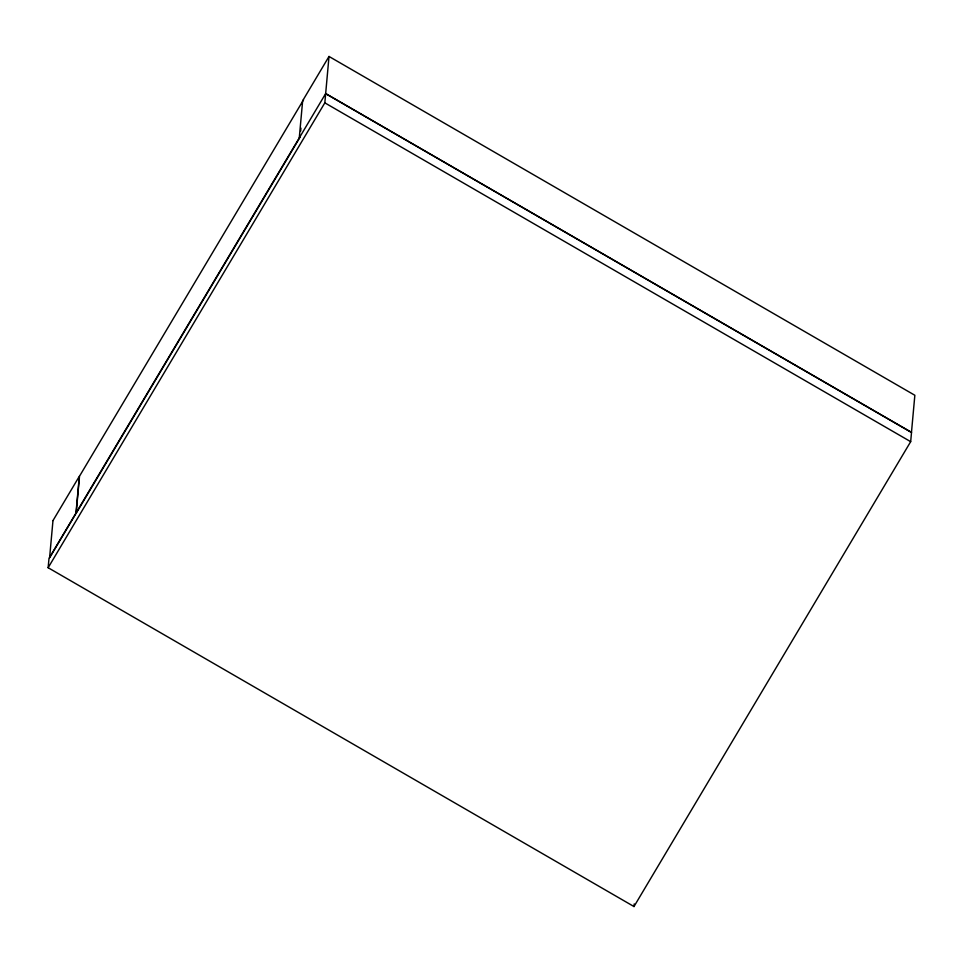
<?xml version="1.0" encoding="UTF-8"?>
<svg xmlns="http://www.w3.org/2000/svg" width="963" height="963" viewBox="0 0 963 963"><rect width="100%" height="100%" fill="white"/><g stroke="black" fill="none" stroke-linecap="round" stroke-linejoin="round"><path stroke-width="1.44" d="M48.15 567.725L48.993 558.432L325.687 93.555L911.516 432.375L910.673 441.668L633.991 906.544L48.15 567.725L324.832 102.848L329.009 56.456L914.85 395.275L911.467 432.459L325.626 93.64M299.276 137.914L302.659 100.73L329.009 56.456M300.661 131.088L300.938 128.115M633.991 906.544L634.232 903.896M303.514 99.851L79.52 476.179L76.137 513.375L300.119 137.047M324.832 102.848L910.673 441.668M52.977 520.598L49.595 557.782L75.945 513.508L79.327 476.324L52.977 520.598"/></g></svg>
